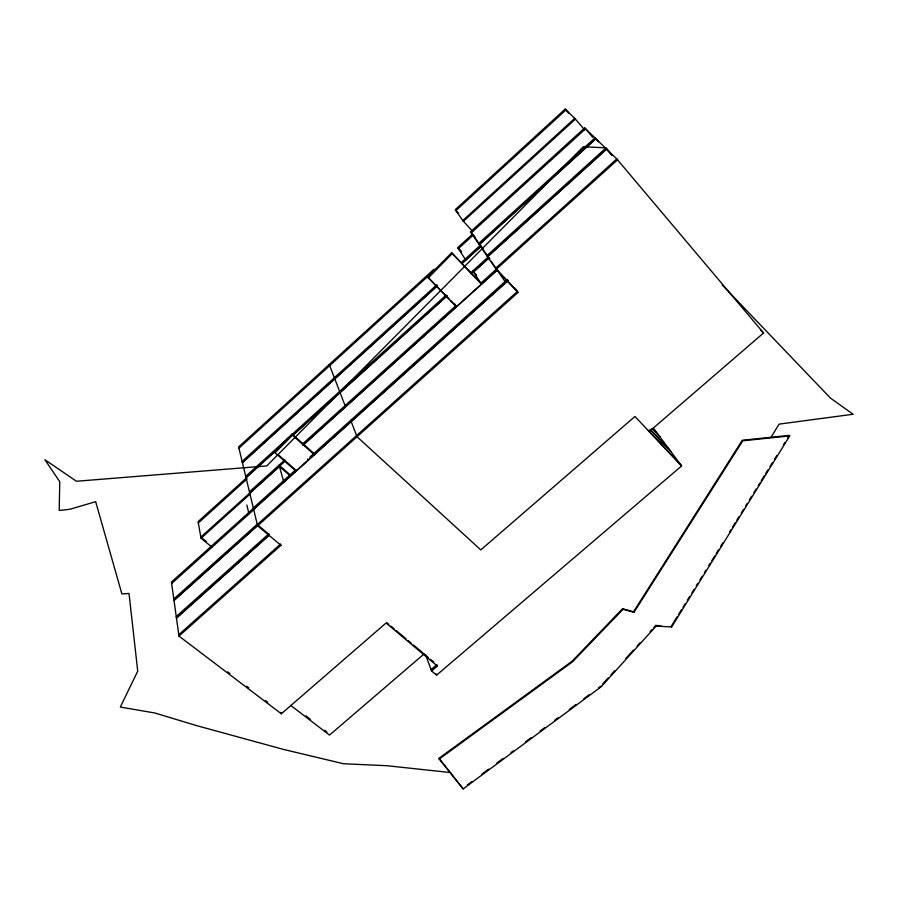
<?xml version="1.0" encoding="UTF-8"?>
<svg xmlns="http://www.w3.org/2000/svg" width="898" height="898" viewBox="0 0 898 898"><rect width="100%" height="100%" fill="white"/><g stroke="black" fill="none" stroke-linecap="round" stroke-linejoin="round"><path stroke-width="1.35" d="M771.056 437.236L779.105 424.125L853.1 414.259L830.56 398.184L722.172 284.947M677.114 616.803L671.221 626.344L671.614 626.984L789.724 435.923L789.241 435.384L742.32 440.245L633.55 611.751L633.932 612.38L742.781 440.795L789.724 435.923M678.596 614.412L681.548 609.641M683.019 607.25L685.23 603.669M687.441 600.089L689.653 596.508M691.875 592.927L694.087 589.346M696.298 585.765L697.768 583.386M699.98 579.805L702.202 576.224M704.414 572.643L705.884 570.252M708.836 565.482L710.307 563.091M711.788 560.7L714.741 555.929M716.211 553.538L718.422 549.958M720.634 546.377L722.856 542.796M729.49 532.054L730.961 529.674M732.442 527.283L735.395 522.513M736.865 520.122L739.076 516.541M741.288 512.96L743.51 509.379M745.722 505.799L747.192 503.419M749.403 499.838L751.615 496.257M753.837 492.676L756.049 489.096M758.26 485.515L759.73 483.124M761.212 480.733L764.164 475.962M765.635 473.572L767.846 469.991M770.057 466.41L772.269 462.829M774.491 459.248L776.703 455.668M783.337 444.925L784.818 442.546M787.759 437.764L789.241 435.384M602.569 684.141L608.17 677.968M610.966 674.869L614.692 670.75M625.895 658.391L633.348 650.152M637.086 646.032L639.881 642.946M650.141 631.62L652.004 629.554M653.879 627.5L655.742 625.435L660.894 625.738M671.614 626.984L656.124 626.074L601.054 686.869L463.144 788.904L438.898 758.361L572.172 661.164L622.617 608.676L633.55 611.751M633.932 612.38L622.988 609.304L572.509 661.826L439.144 759.079M454.399 303.468L456.341 306.746L427.661 277.044L451.694 252.697L480.834 283.173L617.633 159.765L584.677 127.931L470.507 231.852L496.212 269.288L518.045 292.456L257.614 525.835L280.939 545.299L178.971 636.098L281.343 713.775L386.084 622.988L437.382 666.035L431.579 670.986L436.585 675.161L681.604 465.961L653.553 428.29M428.2 277.987L452.278 253.606L451.694 252.697M292.086 434.082L292.434 435.227L314.266 454.624L313.885 453.456L292.086 434.082L274.698 451.627L275.035 452.794L295.958 471.08L295.599 469.89M275.035 452.794L292.434 435.227M565.156 109.096L455.264 209.661L463.323 221.391L575.472 119.052L565.156 109.096L568.703 113.092M565.987 109.893L455.915 210.592L458.687 213.567M585.563 128.796L471.192 232.863L474.997 236.915M465.725 259.937L457.722 247.635L472.505 234.187M238.935 448.181L434.632 270.208L434.026 269.198L238.632 446.923L257.614 525.835M595.767 138.651L479.162 244.458L482.956 248.533M479.263 244.604L595.902 138.775L597.698 140.907M242.112 461.404L436.877 284.722M461.134 262.721L480.217 245.412M242.381 462.504L437.405 285.62M461.695 263.597L480.8 246.265M242.426 462.695L437.382 285.878M462.257 263.327L480.901 246.411M487.524 256.637L606.487 149.012M606.633 149.135L487.636 256.794L489.5 258.781M245.715 476.367L446.194 295.027M470.541 273.003L488.198 257.03M245.996 477.512L281.119 445.745M292.49 435.463L447.193 295.554M471.124 273.912L488.815 257.917M246.041 477.702L280.142 446.867M293.579 434.711L446.834 296.116M246.726 477.669L198.088 521.648L201.04 538.272L211.939 547.084M198.335 522.973L247.04 478.948M249.442 491.868L284.789 460.001M302.458 444.061L455.892 305.668M285.115 461.145L200.838 537.094L206.282 541.505M302.817 445.184L497.11 269.984M249.779 493.249L279.435 466.511L289.863 475.581M497.211 270.141L303.344 444.959L302.918 443.634M201.04 538.272L249.767 494.349M253.303 507.931L295.801 469.721M309.821 457.104L507.348 279.491M253.404 508.358L171.439 582.05L178.971 636.098M253.606 509.155L508.212 280.255M253.651 509.357L508.122 280.603M171.641 583.509L254.774 508.784M173.797 599L257.378 524.073M173.988 600.291L257.827 525.15M174.01 600.515L257.872 525.352M176.244 616.544L268.94 533.715M176.435 617.88L269.254 534.961M176.468 618.105L269.299 535.163M178.781 634.718L280.603 544.02L280.939 545.299M649.198 431.59L763.569 332.99L616.78 158.946L495.55 268.322L517.36 291.468L257.311 524.567L267.896 533.412M423.923 654.07L329.51 735.103L290.683 705.379M431.085 669.627L436.866 664.677L437.382 666.035M467.364 784.874L471.854 781.552M481.934 774.098L488.658 769.115M496.504 763.311L503.228 758.339M511.063 752.535L513.308 750.874M525.633 741.759L531.234 737.606M540.203 730.972L544.682 727.661M554.762 720.196L558.129 717.715M569.332 709.42L576.056 704.447M583.902 698.644L589.503 694.491M598.461 687.857L600.706 686.207M450.583 772.561L386.701 765.691L343.519 763.749L283.577 749.437L196.92 725.707L154.916 713.012L120.321 707.063L137.731 671.154L129.009 593.443L121.892 593.937L95.671 501.668L69.943 509.267L59.201 510.468L59.762 481.687L44.9 459.731L76.442 481.261L266.751 465.927L583.262 146.767L605.982 147.833L612.268 155.287M227.688 671.85L229.91 673.534M246.58 686.195L248.802 687.879M265.471 700.541L267.694 702.225M305.881 715.874L310.304 719.276M324.706 730.31L326.928 732.005M386.69 622.55L388.823 624.346M390.956 626.142L394.166 628.825M396.299 630.62L405.907 638.68M408.04 640.476L411.25 643.17M413.383 644.955L428.324 657.504M430.468 659.3L433.667 661.994M280.097 466.073L289.47 474.223M278.885 455.286L294.555 468.981M760.64 330.026L763.569 332.99M427.661 277.044L448.989 298.843M450.919 300.83L455.769 305.78M476.423 274.979L473.538 271.959L488.916 258.063L473.167 235.153L458.362 248.623L461.224 251.631M452.278 253.606L481.44 284.116L472.853 270.904M457.722 247.635L461.527 251.642M648.378 430.479L680.763 464.838M681.604 465.961L634.953 416.481L480.812 549.913L357.034 436.742L350.725 420.331M470.507 231.852L472.404 233.873M482.237 247.489L478.544 243.56L594.981 137.888L598.472 141.85M652.341 428.537L659.053 435.676M652.161 428.571L659.974 436.911M489.691 258.691L486.884 255.706L605.667 148.215L611.897 155.421M650.747 430.075L670.537 451.099M649.939 429.255L670.671 451.279M472.696 231.403L462.751 220.56L574.742 118.345L584.508 129.739M584.677 127.931L592.781 137.338M438.898 758.361L463.144 788.904M515.126 288.247L518.045 292.456M491.184 261.363L505.709 282.511M655.742 625.435L656.124 626.074M622.617 608.676L622.988 609.304M329.263 364.487L345.494 406.704M436.08 673.803L436.585 675.161M425.529 654.631L431.579 670.986M307.778 458.945L308.149 460.113M279.053 465.164L283.802 482.002M246.883 505.024L248.791 513.185M281.029 712.35L281.343 713.775"/></g></svg>
